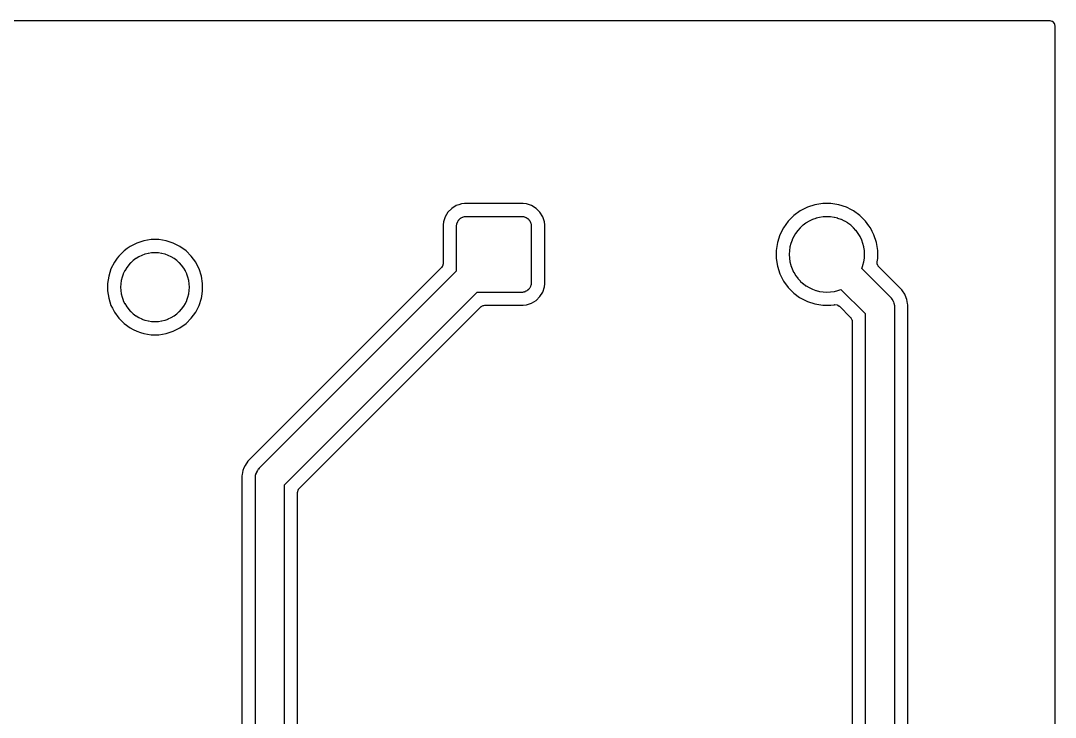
# Model space of a CAD drawing. Header units: metres. Extents: x 60.5 to 129.5, y -129.5 to -80.5.
# Drawn here: x 97.98 to 129.55, y -101.7 to -80.45 of the extents above; entities that cross this region are included whole.
import ezdxf

# ---------------------------------------------------------------- set-up
doc = ezdxf.new("R2010")
doc.units = ezdxf.units.M

msp = doc.modelspace()

# ---------------------------------------------------------------- linework, layer by layer
for points in [[(129.549, -129.375), (129.549, -80.625), (129.549, -80.623), (129.549, -80.622), (129.549, -80.621), (129.549, -80.62), (129.549, -80.619), (129.549, -80.617), (129.549, -80.616), (129.549, -80.615), (129.548, -80.614), (129.537, -80.562), (129.537, -80.561), (129.537, -80.56), (129.536, -80.559), (129.536, -80.558), (129.535, -80.556), (129.535, -80.555), (129.535, -80.554), (129.534, -80.553), (129.534, -80.552), (129.533, -80.551), (129.532, -80.549), (129.532, -80.548), (129.531, -80.547), (129.531, -80.546), (129.53, -80.545), (129.529, -80.544), (129.528, -80.543), (129.528, -80.542), (129.527, -80.541), (129.526, -80.54), (129.48, -80.487), (129.48, -80.487), (129.479, -80.486), (129.478, -80.485), (129.477, -80.484), (129.476, -80.483), (129.475, -80.482), (129.474, -80.481), (129.473, -80.481), (129.472, -80.48), (129.471, -80.479), (129.47, -80.478), (129.469, -80.478), (129.468, -80.477), (129.467, -80.477), (129.466, -80.476), (129.465, -80.475), (129.464, -80.475), (129.462, -80.474), (129.461, -80.474), (129.46, -80.473), (129.459, -80.473), (129.458, -80.473), (129.457, -80.472), (129.39, -80.453), (129.388, -80.452), (129.387, -80.452), (129.386, -80.452), (129.385, -80.451), (129.384, -80.451), (129.383, -80.451), (129.381, -80.451), (129.38, -80.451), (129.379, -80.451), (129.378, -80.451), (129.377, -80.451), (129.375, -80.451), (60.625, -80.451)], [(106.431, -102.295), (106.431, -94.844), (106.431, -94.843), (106.431, -94.842), (106.431, -94.841), (106.431, -94.84), (106.431, -94.838), (106.431, -94.837), (106.431, -94.836), (106.431, -94.835), (106.432, -94.834), (106.432, -94.833), (106.432, -94.831), (106.433, -94.83), (106.452, -94.763), (106.453, -94.762), (106.453, -94.761), (106.453, -94.76), (106.454, -94.759), (106.454, -94.757), (106.455, -94.756), (106.455, -94.755), (106.456, -94.754), (106.456, -94.753), (106.457, -94.752), (106.458, -94.751), (106.458, -94.75), (106.459, -94.749), (106.46, -94.748), (106.46, -94.747), (106.461, -94.746), (106.478, -94.725), (106.479, -94.724), (106.48, -94.723), (106.481, -94.722), (106.481, -94.721), (112.021, -89.181), (112.022, -89.181), (112.023, -89.18), (112.024, -89.179), (112.025, -89.178), (112.026, -89.178), (112.027, -89.177), (112.028, -89.176), (112.029, -89.175), (112.03, -89.175), (112.031, -89.174), (112.032, -89.174), (112.033, -89.173), (112.094, -89.139), (112.095, -89.139), (112.096, -89.138), (112.097, -89.138), (112.098, -89.137), (112.1, -89.137), (112.101, -89.136), (112.102, -89.136), (112.103, -89.136), (112.104, -89.135), (112.105, -89.135), (112.107, -89.135), (112.108, -89.134), (112.109, -89.134), (112.11, -89.134), (112.111, -89.134), (112.113, -89.134), (112.139, -89.131), (112.14, -89.131), (112.142, -89.131), (112.143, -89.131), (112.144, -89.131), (113.317, -89.131), (113.412, -89.121), (113.568, -89.069), (113.707, -88.983), (113.823, -88.867), (113.909, -88.728), (113.961, -88.572), (113.971, -88.477), (113.971, -86.683), (113.961, -86.588), (113.909, -86.432), (113.823, -86.293), (113.707, -86.177), (113.568, -86.091), (113.412, -86.039), (113.317, -86.029), (111.523, -86.029), (111.428, -86.039), (111.35, -86.065), (111.272, -86.091), (111.133, -86.177), (111.017, -86.293), (110.931, -86.432), (110.879, -86.588), (110.869, -86.683), (110.869, -87.856), (110.869, -87.857), (110.869, -87.858), (110.869, -87.859), (110.869, -87.86), (110.869, -87.862), (110.869, -87.863), (110.869, -87.864), (110.869, -87.865), (110.868, -87.866), (110.868, -87.867), (110.868, -87.869), (110.867, -87.87), (110.848, -87.937), (110.847, -87.938), (110.847, -87.939), (110.847, -87.94), (110.846, -87.941), (110.846, -87.943), (110.845, -87.944), (110.845, -87.945), (110.844, -87.946), (110.844, -87.947), (110.843, -87.948), (110.842, -87.949), (110.842, -87.95), (110.841, -87.951), (110.84, -87.952), (110.84, -87.953), (110.839, -87.954), (110.822, -87.975), (110.821, -87.976), (110.82, -87.977), (110.819, -87.978), (110.819, -87.979), (104.919, -93.878), (104.912, -93.889), (104.826, -94.017), (104.794, -94.095), (104.762, -94.172), (104.738, -94.295), (104.738, -94.295), (104.729, -94.336), (104.729, -102.295)], [(125.052, -115.503), (125.052, -89.117), (125.043, -89.073), (125.019, -88.953), (124.964, -88.82), (124.955, -88.798), (124.887, -88.696), (124.862, -88.659), (124.162, -87.96), (124.162, -87.959), (124.161, -87.958), (124.16, -87.957), (124.159, -87.956), (124.158, -87.955), (124.158, -87.954), (124.157, -87.953), (124.156, -87.952), (124.156, -87.951), (124.155, -87.95), (124.154, -87.949), (124.154, -87.948), (124.12, -87.887), (124.12, -87.886), (124.119, -87.885), (124.119, -87.883), (124.118, -87.882), (124.118, -87.881), (124.117, -87.88), (124.117, -87.879), (124.116, -87.878), (124.116, -87.877), (124.116, -87.875), (124.115, -87.874), (124.115, -87.873), (124.115, -87.872), (124.115, -87.87), (124.115, -87.869), (124.114, -87.868), (124.114, -87.867), (124.114, -87.866), (124.114, -87.864), (124.113, -87.819), (124.113, -87.817), (124.113, -87.816), (124.113, -87.815), (124.113, -87.814), (124.113, -87.813), (124.113, -87.812), (124.113, -87.81), (124.114, -87.809), (124.131, -87.702), (124.131, -87.458), (124.092, -87.217), (124.017, -86.985), (123.965, -86.883), (123.906, -86.767), (123.864, -86.709), (123.763, -86.57), (123.59, -86.397), (123.393, -86.254), (123.326, -86.22), (123.175, -86.143), (122.943, -86.068), (122.702, -86.029), (122.458, -86.029), (122.396, -86.039), (122.217, -86.068), (121.985, -86.143), (121.767, -86.254), (121.57, -86.397), (121.397, -86.57), (121.254, -86.767), (121.143, -86.985), (121.068, -87.217), (121.029, -87.458), (121.029, -87.702), (121.068, -87.943), (121.143, -88.175), (121.254, -88.393), (121.397, -88.59), (121.57, -88.763), (121.745, -88.89), (121.767, -88.906), (121.907, -88.977), (121.985, -89.017), (122.217, -89.092), (122.458, -89.131), (122.702, -89.131), (122.809, -89.114), (122.81, -89.113), (122.812, -89.113), (122.813, -89.113), (122.814, -89.113), (122.815, -89.113), (122.816, -89.113), (122.818, -89.113), (122.819, -89.113), (122.82, -89.113), (122.821, -89.113), (122.822, -89.113), (122.824, -89.113), (122.893, -89.122), (122.894, -89.122), (122.895, -89.123), (122.896, -89.123), (122.898, -89.123), (122.899, -89.123), (122.9, -89.124), (122.901, -89.124), (122.902, -89.124), (122.904, -89.125), (122.905, -89.125), (122.906, -89.126), (122.907, -89.126), (122.908, -89.127), (122.909, -89.127), (122.91, -89.128), (122.911, -89.129), (122.913, -89.129), (122.914, -89.13), (122.915, -89.131), (122.952, -89.156), (122.953, -89.157), (122.954, -89.158), (122.955, -89.158), (122.956, -89.159), (122.957, -89.16), (122.958, -89.161), (122.959, -89.162), (122.96, -89.162), (123.3, -89.502), (123.3, -89.503), (123.301, -89.504), (123.302, -89.505), (123.303, -89.506), (123.303, -89.507), (123.304, -89.508), (123.305, -89.509), (123.306, -89.51), (123.306, -89.511), (123.307, -89.512), (123.307, -89.513), (123.308, -89.514), (123.342, -89.575), (123.342, -89.576), (123.343, -89.577), (123.343, -89.578), (123.344, -89.579), (123.344, -89.581), (123.345, -89.582), (123.345, -89.583), (123.345, -89.584), (123.346, -89.585), (123.346, -89.586), (123.346, -89.588), (123.347, -89.589), (123.347, -89.59), (123.347, -89.591), (123.347, -89.592), (123.347, -89.594), (123.35, -89.62), (123.35, -89.621), (123.35, -89.623), (123.35, -89.624), (123.35, -89.625), (123.35, -113.02)], [(106.03, -102.73), (106.03, -94.606), (111.907, -88.73), (113.27, -88.73), (113.271, -88.73), (113.272, -88.73), (113.297, -88.729), (113.298, -88.729), (113.299, -88.729), (113.301, -88.728), (113.302, -88.728), (113.326, -88.725), (113.327, -88.724), (113.329, -88.724), (113.33, -88.724), (113.331, -88.724), (113.355, -88.718), (113.356, -88.717), (113.357, -88.717), (113.358, -88.717), (113.359, -88.716), (113.383, -88.708), (113.384, -88.708), (113.385, -88.707), (113.386, -88.707), (113.387, -88.706), (113.409, -88.696), (113.41, -88.695), (113.411, -88.695), (113.412, -88.694), (113.414, -88.693), (113.435, -88.681), (113.436, -88.68), (113.437, -88.679), (113.438, -88.679), (113.439, -88.678), (113.458, -88.663), (113.459, -88.663), (113.46, -88.662), (113.461, -88.661), (113.462, -88.66), (113.48, -88.644), (113.481, -88.643), (113.482, -88.642), (113.483, -88.641), (113.484, -88.64), (113.5, -88.622), (113.501, -88.621), (113.502, -88.62), (113.503, -88.619), (113.503, -88.618), (113.518, -88.599), (113.519, -88.598), (113.519, -88.597), (113.52, -88.596), (113.521, -88.595), (113.533, -88.574), (113.534, -88.572), (113.535, -88.571), (113.535, -88.57), (113.536, -88.569), (113.546, -88.547), (113.547, -88.546), (113.547, -88.545), (113.548, -88.544), (113.548, -88.543), (113.556, -88.519), (113.557, -88.518), (113.557, -88.517), (113.557, -88.516), (113.558, -88.515), (113.564, -88.491), (113.564, -88.49), (113.564, -88.489), (113.564, -88.487), (113.565, -88.486), (113.568, -88.462), (113.568, -88.461), (113.569, -88.459), (113.569, -88.458), (113.569, -88.457), (113.57, -88.432), (113.57, -88.431), (113.57, -88.43), (113.57, -86.73), (113.57, -86.729), (113.57, -86.728), (113.569, -86.703), (113.569, -86.702), (113.569, -86.701), (113.568, -86.699), (113.568, -86.698), (113.565, -86.674), (113.564, -86.673), (113.564, -86.671), (113.564, -86.67), (113.564, -86.669), (113.558, -86.645), (113.557, -86.644), (113.557, -86.643), (113.557, -86.642), (113.556, -86.641), (113.548, -86.617), (113.548, -86.616), (113.547, -86.615), (113.547, -86.614), (113.546, -86.613), (113.536, -86.591), (113.535, -86.59), (113.535, -86.589), (113.534, -86.588), (113.533, -86.586), (113.521, -86.565), (113.52, -86.564), (113.519, -86.563), (113.519, -86.562), (113.518, -86.561), (113.503, -86.542), (113.503, -86.541), (113.502, -86.54), (113.501, -86.539), (113.5, -86.538), (113.484, -86.52), (113.483, -86.519), (113.482, -86.518), (113.481, -86.517), (113.48, -86.516), (113.462, -86.5), (113.461, -86.499), (113.46, -86.498), (113.459, -86.497), (113.458, -86.497), (113.439, -86.482), (113.438, -86.481), (113.437, -86.481), (113.436, -86.48), (113.435, -86.479), (113.414, -86.467), (113.412, -86.466), (113.411, -86.465), (113.41, -86.465), (113.409, -86.464), (113.387, -86.454), (113.386, -86.453), (113.385, -86.453), (113.384, -86.452), (113.383, -86.452), (113.359, -86.444), (113.358, -86.443), (113.357, -86.443), (113.356, -86.443), (113.355, -86.442), (113.331, -86.436), (113.33, -86.436), (113.329, -86.436), (113.327, -86.436), (113.326, -86.435), (113.302, -86.432), (113.301, -86.432), (113.299, -86.431), (113.298, -86.431), (113.297, -86.431), (113.272, -86.43), (113.271, -86.43), (113.27, -86.43), (111.57, -86.43), (111.569, -86.43), (111.568, -86.43), (111.543, -86.431), (111.542, -86.431), (111.541, -86.431), (111.539, -86.432), (111.538, -86.432), (111.514, -86.435), (111.513, -86.436), (111.511, -86.436), (111.51, -86.436), (111.509, -86.436), (111.485, -86.442), (111.484, -86.443), (111.483, -86.443), (111.482, -86.443), (111.481, -86.444), (111.457, -86.452), (111.456, -86.452), (111.455, -86.453), (111.454, -86.453), (111.453, -86.454), (111.431, -86.464), (111.43, -86.465), (111.429, -86.465), (111.428, -86.466), (111.426, -86.467), (111.405, -86.479), (111.404, -86.48), (111.403, -86.481), (111.402, -86.481), (111.401, -86.482), (111.382, -86.497), (111.381, -86.497), (111.38, -86.498), (111.379, -86.499), (111.378, -86.5), (111.36, -86.516), (111.359, -86.517), (111.358, -86.518), (111.357, -86.519), (111.356, -86.52), (111.34, -86.538), (111.339, -86.539), (111.338, -86.54), (111.337, -86.541), (111.337, -86.542), (111.322, -86.561), (111.321, -86.562), (111.321, -86.563), (111.32, -86.564), (111.319, -86.565), (111.307, -86.586), (111.306, -86.588), (111.305, -86.589), (111.305, -86.59), (111.304, -86.591), (111.294, -86.613), (111.293, -86.614), (111.293, -86.615), (111.292, -86.616), (111.292, -86.617), (111.284, -86.641), (111.283, -86.642), (111.283, -86.643), (111.283, -86.644), (111.282, -86.645), (111.276, -86.669), (111.276, -86.67), (111.276, -86.671), (111.276, -86.673), (111.275, -86.674), (111.272, -86.698), (111.272, -86.699), (111.271, -86.701), (111.271, -86.702), (111.271, -86.703), (111.27, -86.728), (111.27, -86.729), (111.27, -86.73), (111.27, -88.093), (105.262, -94.102), (105.261, -94.103), (105.26, -94.103), (105.234, -94.133), (105.233, -94.133), (105.232, -94.134), (105.231, -94.135), (105.23, -94.136), (105.207, -94.168), (105.206, -94.169), (105.206, -94.17), (105.205, -94.171), (105.204, -94.172), (105.184, -94.206), (105.184, -94.207), (105.183, -94.208), (105.182, -94.209), (105.182, -94.21), (105.165, -94.245), (105.165, -94.247), (105.164, -94.248), (105.164, -94.249), (105.163, -94.25), (105.15, -94.287), (105.15, -94.288), (105.149, -94.289), (105.149, -94.29), (105.149, -94.292), (105.139, -94.33), (105.139, -94.331), (105.138, -94.332), (105.138, -94.333), (105.138, -94.335), (105.132, -94.373), (105.132, -94.375), (105.132, -94.376), (105.132, -94.377), (105.132, -94.378), (105.13, -94.418), (105.13, -94.419), (105.13, -94.42), (105.13, -102.73)], [(124.651, -115.419), (124.651, -89.201), (124.651, -89.2), (124.651, -89.199), (124.649, -89.159), (124.649, -89.158), (124.649, -89.157), (124.649, -89.156), (124.649, -89.154), (124.643, -89.116), (124.643, -89.114), (124.643, -89.113), (124.642, -89.112), (124.642, -89.111), (124.632, -89.073), (124.632, -89.071), (124.632, -89.07), (124.631, -89.069), (124.631, -89.068), (124.618, -89.031), (124.617, -89.03), (124.617, -89.029), (124.616, -89.028), (124.616, -89.026), (124.599, -88.991), (124.599, -88.99), (124.598, -88.989), (124.597, -88.988), (124.597, -88.987), (124.577, -88.953), (124.576, -88.952), (124.575, -88.951), (124.575, -88.95), (124.574, -88.949), (124.551, -88.917), (124.55, -88.916), (124.549, -88.915), (124.548, -88.914), (124.547, -88.914), (124.521, -88.884), (124.52, -88.884), (124.519, -88.883), (123.646, -88.01), (123.68, -87.916), (123.68, -87.915), (123.68, -87.914), (123.681, -87.913), (123.681, -87.911), (123.707, -87.807), (123.708, -87.806), (123.708, -87.804), (123.708, -87.803), (123.708, -87.802), (123.724, -87.695), (123.724, -87.694), (123.724, -87.693), (123.725, -87.691), (123.725, -87.69), (123.73, -87.582), (123.73, -87.581), (123.73, -87.58), (123.73, -87.579), (123.73, -87.578), (123.725, -87.47), (123.725, -87.469), (123.724, -87.467), (123.724, -87.466), (123.724, -87.465), (123.708, -87.358), (123.708, -87.357), (123.708, -87.356), (123.708, -87.354), (123.707, -87.353), (123.681, -87.249), (123.681, -87.247), (123.68, -87.246), (123.68, -87.245), (123.68, -87.244), (123.643, -87.142), (123.643, -87.141), (123.642, -87.14), (123.642, -87.139), (123.641, -87.138), (123.595, -87.04), (123.595, -87.039), (123.594, -87.038), (123.594, -87.037), (123.593, -87.036), (123.538, -86.943), (123.537, -86.942), (123.536, -86.941), (123.535, -86.94), (123.535, -86.939), (123.47, -86.852), (123.47, -86.851), (123.469, -86.85), (123.468, -86.85), (123.467, -86.849), (123.395, -86.769), (123.394, -86.768), (123.393, -86.767), (123.392, -86.766), (123.391, -86.765), (123.311, -86.693), (123.31, -86.692), (123.31, -86.691), (123.309, -86.69), (123.308, -86.69), (123.221, -86.625), (123.22, -86.625), (123.219, -86.624), (123.218, -86.623), (123.217, -86.622), (123.124, -86.567), (123.123, -86.566), (123.122, -86.566), (123.121, -86.565), (123.12, -86.565), (123.022, -86.519), (123.021, -86.518), (123.02, -86.518), (123.019, -86.517), (123.018, -86.517), (122.916, -86.48), (122.915, -86.48), (122.914, -86.48), (122.913, -86.479), (122.911, -86.479), (122.807, -86.453), (122.806, -86.452), (122.804, -86.452), (122.803, -86.452), (122.802, -86.452), (122.695, -86.436), (122.694, -86.436), (122.693, -86.436), (122.691, -86.435), (122.69, -86.435), (122.582, -86.43), (122.581, -86.43), (122.58, -86.43), (122.579, -86.43), (122.578, -86.43), (122.47, -86.435), (122.469, -86.435), (122.467, -86.436), (122.466, -86.436), (122.465, -86.436), (122.358, -86.452), (122.357, -86.452), (122.356, -86.452), (122.354, -86.452), (122.353, -86.453), (122.249, -86.479), (122.247, -86.479), (122.246, -86.48), (122.245, -86.48), (122.244, -86.48), (122.142, -86.517), (122.141, -86.517), (122.14, -86.518), (122.139, -86.518), (122.138, -86.519), (122.04, -86.565), (122.039, -86.565), (122.038, -86.566), (122.037, -86.566), (122.036, -86.567), (121.943, -86.622), (121.942, -86.623), (121.941, -86.624), (121.94, -86.625), (121.939, -86.625), (121.852, -86.69), (121.851, -86.69), (121.85, -86.691), (121.85, -86.692), (121.849, -86.693), (121.769, -86.765), (121.768, -86.766), (121.767, -86.767), (121.766, -86.768), (121.765, -86.769), (121.693, -86.849), (121.692, -86.85), (121.691, -86.85), (121.69, -86.851), (121.69, -86.852), (121.625, -86.939), (121.625, -86.94), (121.624, -86.941), (121.623, -86.942), (121.622, -86.943), (121.567, -87.036), (121.566, -87.037), (121.566, -87.038), (121.565, -87.039), (121.565, -87.04), (121.519, -87.138), (121.518, -87.139), (121.518, -87.14), (121.517, -87.141), (121.517, -87.142), (121.48, -87.244), (121.48, -87.245), (121.48, -87.246), (121.479, -87.247), (121.479, -87.249), (121.453, -87.353), (121.452, -87.354), (121.452, -87.356), (121.452, -87.357), (121.452, -87.358), (121.436, -87.465), (121.436, -87.466), (121.436, -87.467), (121.435, -87.469), (121.435, -87.47), (121.43, -87.578), (121.43, -87.579), (121.43, -87.58), (121.43, -87.581), (121.43, -87.582), (121.435, -87.69), (121.435, -87.691), (121.436, -87.693), (121.436, -87.694), (121.436, -87.695), (121.452, -87.802), (121.452, -87.803), (121.452, -87.804), (121.452, -87.806), (121.453, -87.807), (121.479, -87.911), (121.479, -87.913), (121.48, -87.914), (121.48, -87.915), (121.48, -87.916), (121.517, -88.018), (121.517, -88.019), (121.518, -88.02), (121.518, -88.021), (121.519, -88.022), (121.565, -88.12), (121.565, -88.121), (121.566, -88.122), (121.566, -88.123), (121.567, -88.124), (121.622, -88.217), (121.623, -88.218), (121.624, -88.219), (121.625, -88.22), (121.625, -88.221), (121.69, -88.308), (121.69, -88.309), (121.691, -88.31), (121.692, -88.31), (121.693, -88.311), (121.765, -88.391), (121.766, -88.392), (121.767, -88.393), (121.768, -88.394), (121.769, -88.395), (121.849, -88.467), (121.85, -88.468), (121.85, -88.469), (121.851, -88.47), (121.852, -88.47), (121.939, -88.535), (121.94, -88.535), (121.941, -88.536), (121.942, -88.537), (121.943, -88.538), (122.036, -88.593), (122.037, -88.594), (122.038, -88.594), (122.039, -88.595), (122.04, -88.595), (122.138, -88.641), (122.139, -88.642), (122.14, -88.642), (122.141, -88.643), (122.142, -88.643), (122.244, -88.68), (122.245, -88.68), (122.246, -88.68), (122.247, -88.681), (122.249, -88.681), (122.353, -88.707), (122.354, -88.708), (122.356, -88.708), (122.357, -88.708), (122.358, -88.708), (122.465, -88.724), (122.466, -88.724), (122.467, -88.724), (122.469, -88.725), (122.47, -88.725), (122.578, -88.73), (122.579, -88.73), (122.58, -88.73), (122.581, -88.73), (122.582, -88.73), (122.69, -88.725), (122.691, -88.725), (122.693, -88.724), (122.694, -88.724), (122.695, -88.724), (122.802, -88.708), (122.803, -88.708), (122.804, -88.708), (122.806, -88.708), (122.807, -88.707), (122.911, -88.681), (122.913, -88.681), (122.914, -88.68), (122.915, -88.68), (122.916, -88.68), (123.01, -88.646), (123.751, -89.387), (123.751, -115.233)], [(100.629, -88.466), (100.629, -88.694), (100.665, -88.92), (100.736, -89.137), (100.777, -89.218), (100.839, -89.34), (100.974, -89.525), (101.135, -89.686), (101.32, -89.821), (101.416, -89.869), (101.523, -89.924), (101.64, -89.962), (101.74, -89.995), (101.966, -90.031), (102.194, -90.031), (102.42, -89.995), (102.637, -89.924), (102.84, -89.821), (103.025, -89.686), (103.186, -89.525), (103.321, -89.34), (103.424, -89.137), (103.495, -88.92), (103.503, -88.867), (103.531, -88.694), (103.531, -88.466), (103.495, -88.24), (103.424, -88.023), (103.355, -87.887), (103.321, -87.82), (103.186, -87.635), (103.025, -87.474), (102.84, -87.339), (102.637, -87.236), (102.42, -87.165), (102.194, -87.129), (101.966, -87.129), (101.74, -87.165), (101.523, -87.236), (101.32, -87.339), (101.234, -87.402), (101.135, -87.474), (100.974, -87.635), (100.929, -87.697), (100.839, -87.82), (100.736, -88.023), (100.665, -88.24), (100.629, -88.466)], [(103.13, -88.578), (103.125, -88.48), (103.125, -88.478), (103.125, -88.477), (103.125, -88.476), (103.125, -88.475), (103.11, -88.378), (103.11, -88.376), (103.11, -88.375), (103.11, -88.374), (103.109, -88.373), (103.085, -88.278), (103.085, -88.276), (103.085, -88.275), (103.084, -88.274), (103.084, -88.273), (103.051, -88.18), (103.051, -88.179), (103.05, -88.178), (103.05, -88.177), (103.049, -88.176), (103.007, -88.087), (103.007, -88.086), (103.006, -88.085), (103.005, -88.084), (103.005, -88.083), (102.954, -87.999), (102.954, -87.998), (102.953, -87.997), (102.952, -87.996), (102.952, -87.995), (102.893, -87.916), (102.892, -87.915), (102.892, -87.914), (102.891, -87.913), (102.89, -87.912), (102.824, -87.839), (102.823, -87.838), (102.822, -87.838), (102.822, -87.837), (102.821, -87.836), (102.748, -87.77), (102.747, -87.769), (102.746, -87.768), (102.745, -87.768), (102.744, -87.767), (102.665, -87.708), (102.664, -87.708), (102.663, -87.707), (102.662, -87.706), (102.661, -87.706), (102.577, -87.655), (102.576, -87.655), (102.575, -87.654), (102.574, -87.653), (102.573, -87.653), (102.484, -87.611), (102.483, -87.61), (102.482, -87.61), (102.481, -87.609), (102.48, -87.609), (102.387, -87.576), (102.386, -87.576), (102.385, -87.575), (102.384, -87.575), (102.382, -87.575), (102.287, -87.551), (102.286, -87.55), (102.285, -87.55), (102.284, -87.55), (102.282, -87.55), (102.185, -87.535), (102.184, -87.535), (102.183, -87.535), (102.182, -87.535), (102.18, -87.535), (102.082, -87.53), (102.081, -87.53), (102.08, -87.53), (102.079, -87.53), (102.078, -87.53), (101.98, -87.535), (101.978, -87.535), (101.977, -87.535), (101.976, -87.535), (101.975, -87.535), (101.878, -87.55), (101.876, -87.55), (101.875, -87.55), (101.874, -87.55), (101.873, -87.551), (101.778, -87.575), (101.776, -87.575), (101.775, -87.575), (101.774, -87.576), (101.773, -87.576), (101.68, -87.609), (101.679, -87.609), (101.678, -87.61), (101.677, -87.61), (101.676, -87.611), (101.587, -87.653), (101.586, -87.653), (101.585, -87.654), (101.584, -87.655), (101.583, -87.655), (101.499, -87.706), (101.498, -87.706), (101.497, -87.707), (101.496, -87.708), (101.495, -87.708), (101.416, -87.767), (101.415, -87.768), (101.414, -87.768), (101.413, -87.769), (101.412, -87.77), (101.339, -87.836), (101.338, -87.837), (101.338, -87.838), (101.337, -87.838), (101.336, -87.839), (101.27, -87.912), (101.269, -87.913), (101.268, -87.914), (101.268, -87.915), (101.267, -87.916), (101.208, -87.995), (101.208, -87.996), (101.207, -87.997), (101.206, -87.998), (101.206, -87.999), (101.155, -88.083), (101.155, -88.084), (101.154, -88.085), (101.153, -88.086), (101.153, -88.087), (101.111, -88.176), (101.11, -88.177), (101.11, -88.178), (101.109, -88.179), (101.109, -88.18), (101.076, -88.273), (101.076, -88.274), (101.075, -88.275), (101.075, -88.276), (101.075, -88.278), (101.051, -88.373), (101.05, -88.374), (101.05, -88.375), (101.05, -88.376), (101.05, -88.378), (101.035, -88.475), (101.035, -88.476), (101.035, -88.477), (101.035, -88.478), (101.035, -88.48), (101.03, -88.578), (101.03, -88.579), (101.03, -88.58), (101.03, -88.581), (101.03, -88.582), (101.035, -88.68), (101.035, -88.682), (101.035, -88.683), (101.035, -88.684), (101.035, -88.685), (101.05, -88.782), (101.05, -88.784), (101.05, -88.785), (101.05, -88.786), (101.051, -88.787), (101.075, -88.882), (101.075, -88.884), (101.075, -88.885), (101.076, -88.886), (101.076, -88.887), (101.109, -88.98), (101.109, -88.981), (101.11, -88.982), (101.11, -88.983), (101.111, -88.984), (101.153, -89.073), (101.153, -89.074), (101.154, -89.075), (101.155, -89.076), (101.155, -89.077), (101.206, -89.161), (101.206, -89.162), (101.207, -89.163), (101.208, -89.164), (101.208, -89.165), (101.267, -89.244), (101.268, -89.245), (101.268, -89.246), (101.269, -89.247), (101.27, -89.248), (101.336, -89.321), (101.337, -89.322), (101.338, -89.322), (101.338, -89.323), (101.339, -89.324), (101.412, -89.39), (101.413, -89.391), (101.414, -89.392), (101.415, -89.392), (101.416, -89.393), (101.495, -89.452), (101.496, -89.452), (101.497, -89.453), (101.498, -89.454), (101.499, -89.454), (101.583, -89.505), (101.584, -89.505), (101.585, -89.506), (101.586, -89.507), (101.587, -89.507), (101.676, -89.549), (101.677, -89.55), (101.678, -89.55), (101.679, -89.551), (101.68, -89.551), (101.773, -89.584), (101.774, -89.584), (101.775, -89.585), (101.776, -89.585), (101.778, -89.585), (101.873, -89.609), (101.874, -89.61), (101.875, -89.61), (101.876, -89.61), (101.878, -89.61), (101.975, -89.625), (101.976, -89.625), (101.977, -89.625), (101.978, -89.625), (101.98, -89.625), (102.078, -89.63), (102.079, -89.63), (102.08, -89.63), (102.081, -89.63), (102.082, -89.63), (102.18, -89.625), (102.182, -89.625), (102.183, -89.625), (102.184, -89.625), (102.185, -89.625), (102.282, -89.61), (102.284, -89.61), (102.285, -89.61), (102.286, -89.61), (102.287, -89.609), (102.382, -89.585), (102.384, -89.585), (102.385, -89.585), (102.386, -89.584), (102.387, -89.584), (102.48, -89.551), (102.481, -89.551), (102.482, -89.55), (102.483, -89.55), (102.484, -89.549), (102.573, -89.507), (102.574, -89.507), (102.575, -89.506), (102.576, -89.505), (102.577, -89.505), (102.661, -89.454), (102.662, -89.454), (102.663, -89.453), (102.664, -89.452), (102.665, -89.452), (102.744, -89.393), (102.745, -89.392), (102.746, -89.392), (102.747, -89.391), (102.748, -89.39), (102.821, -89.324), (102.822, -89.323), (102.822, -89.322), (102.823, -89.322), (102.824, -89.321), (102.89, -89.248), (102.891, -89.247), (102.892, -89.246), (102.892, -89.245), (102.893, -89.244), (102.952, -89.165), (102.952, -89.164), (102.953, -89.163), (102.954, -89.162), (102.954, -89.161), (103.005, -89.077), (103.005, -89.076), (103.006, -89.075), (103.007, -89.074), (103.007, -89.073), (103.049, -88.984), (103.05, -88.983), (103.05, -88.982), (103.051, -88.981), (103.051, -88.98), (103.084, -88.887), (103.084, -88.886), (103.085, -88.885), (103.085, -88.884), (103.085, -88.882), (103.109, -88.787), (103.11, -88.786), (103.11, -88.785), (103.11, -88.784), (103.11, -88.782), (103.125, -88.685), (103.125, -88.684), (103.125, -88.683), (103.125, -88.682), (103.125, -88.68), (103.13, -88.582), (103.13, -88.581), (103.13, -88.58), (103.13, -88.579), (103.13, -88.578)]]:
    msp.add_lwpolyline(points)

doc.saveas('drawing.dxf')
